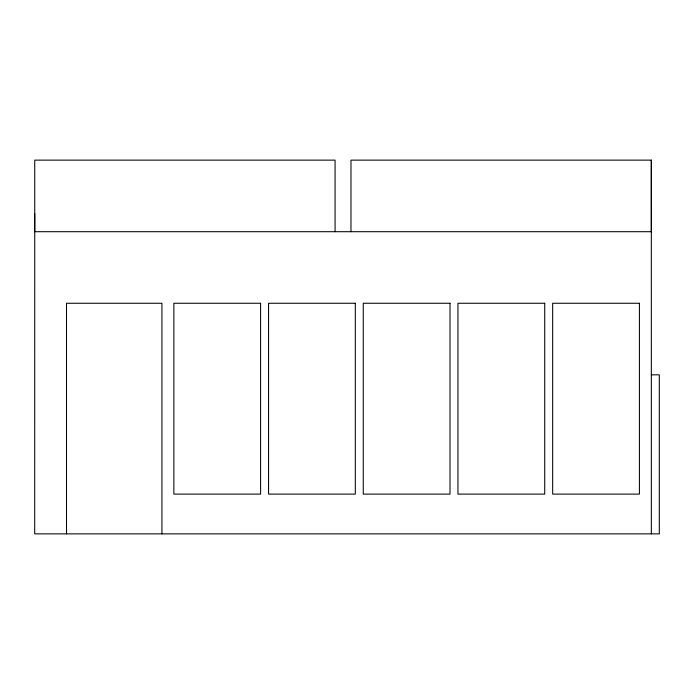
<?xml version="1.0" encoding="UTF-8"?>
<svg xmlns="http://www.w3.org/2000/svg" width="694" height="694" viewBox="0 0 694 694"><rect width="100%" height="100%" fill="white"/><g stroke="black" fill="none" stroke-linecap="round" stroke-linejoin="round"><path stroke-width="1.04" d="M34.735 213.804L34.7 533.868L659.3 533.868L659.3 374.829L651.345 374.829M651.336 231.701L651.319 160.132L350.973 160.132L350.973 231.701M651.319 231.701L34.735 231.701L34.735 160.132L335.072 160.132L335.072 231.701M651.319 160.132L651.345 533.868M161.928 533.868L161.928 303.261L66.511 303.261L66.511 533.868M260.606 303.261L173.856 303.261L173.856 494.111L260.606 494.111L260.606 303.261M355.311 303.261L268.561 303.261L268.561 494.111L355.311 494.111L355.311 303.261M450.016 303.261L363.266 303.261L363.266 494.111L450.016 494.111L450.016 303.261M544.721 303.261L457.962 303.261L457.962 494.111L544.721 494.111L544.721 303.261M639.417 303.261L552.667 303.261L552.667 494.111L639.417 494.111L639.417 303.261"/></g></svg>
